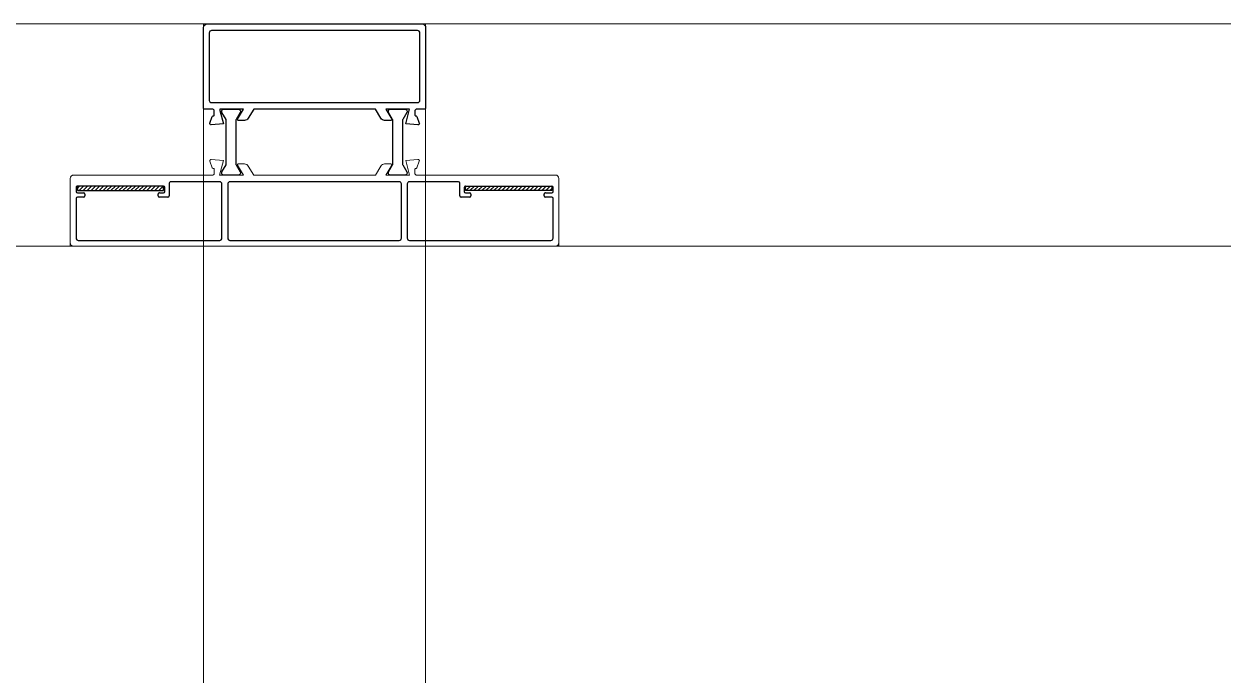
# Model space of a CAD drawing. Header units: millimetres. Extents: x 174875 to 182855, y -330615 to -324972.
# Drawn here: x 179296.4 to 179566.4, y -326599.5 to -326453 of the extents above; entities that cross this region are included whole.
import ezdxf

# ---------------------------------------------------------------- set-up
doc = ezdxf.new("R2010")
doc.units = ezdxf.units.MM
doc.header["$LTSCALE"] = 20
doc.linetypes.add('SLD-实线', pattern=[0])
doc.layers.get('0').update_dxf_attribs({"lineweight": 15})
for name, color, linetype, lineweight in [('from', 7, 'Continuous', 15), ('型材专用图层', 7, 'Continuous', 15), ('粗实线', 7, 'SLD-实线', 25)]:
    doc.layers.add(name, color=color, linetype=linetype, lineweight=lineweight)

# ---------------------------------------------------------------- blocks, each defined once
blk = doc.blocks.new('新型材直通')
at = {"layer": '粗实线'}
h = blk.add_hatch(dxfattribs=at)
h.set_pattern_fill('ANSI31', color=1, scale=0.2, style=0)
h.set_pattern_definition([(45, (-36480.32044, 13770.3693), (-0.449012806, 0.449012806), [])])
h.paths.add_polyline_path([(1.6, 37.5), (1.6, 36.5), (21, 36.5), (21, 37.5)])
h.paths.add_polyline_path([(89, 37.5), (89, 36.5), (108.4, 36.5), (108.4, 37.5)])
blk.add_lwpolyline([(0, 34.8), (0, 49.2, -0.414214), (0.8, 50), (109.2, 50, -0.414214), (110, 49.2), (110, 34.8, -0.414214), (109.2, 34), (95.3, 34), (77.9, 34, 0.414214), (77.6, 33.7), (77.6, 32.7, 0.414214), (77.8, 32.5), (77.86, 32.5, -0.315299), (78.05, 32.37), (78.58, 30.9, -0.548619), (78.27, 30.5), (75.51, 30.74), (76.38, 34), (71.03, 34), (72.37, 31.8, -0.585258), (72.2, 31.5), (70.78, 31.5, -0.261625), (69.92, 31.98), (68.69, 34), (50, 34), (41.31, 34), (40.08, 31.98, -0.261625), (39.22, 31.5), (37.8, 31.5, -0.585258), (37.63, 31.8), (38.97, 34), (33.62, 34), (34.49, 30.74), (31.73, 30.5, -0.548619), (31.42, 30.9), (31.95, 32.37, -0.315299), (32.14, 32.5), (32.2, 32.5, 0.414214), (32.4, 32.7), (32.4, 33.7, 0.414214), (32.1, 34), (14.71, 34), (0.8, 34, -0.414214)], format="xyb", close=True)
at = {"layer": '型材专用图层', "color": 8, "lineweight": 5, "ltscale": 5}
for p, q in [((0.8, 50), (0, 50)), ((0, 49.2), (0, 50)), ((109.2, 50), (110, 50)), ((110, 49.2), (110, 50))]:
    blk.add_line(p, q, dxfattribs=at)
for points in [[(30, 18.8), (30, 19.2), (30.4, 19.2)], [(80, 18.8), (80, 19.2), (79.6, 19.2)], [(30, 0.8), (30, 0), (30.8, 0)], [(80, 0.8), (80, 0), (79.2, 0)]]:
    blk.add_lwpolyline(points, dxfattribs=at)
at = {"layer": '粗实线'}
for p, q in [((33.64, 48.7), (1.8, 48.7)), ((108.2, 48.7), (76.36, 48.7)), ((1.3, 48.2), (1.3, 39.3)), ((34.14, 36), (34.14, 48.2)), ((75.86, 48.2), (75.86, 36)), ((108.7, 39.3), (108.7, 48.2)), ((1.6, 39), (3, 39)), ((3, 38), (1.6, 38)), ((3.3, 38.7), (3.3, 38.3)), ((19.8, 38.3), (19.8, 38.7)), ((20.1, 39), (22, 39)), ((21, 38), (20.1, 38)), ((22.3, 38.7), (22.3, 35.8)), ((87.7, 35.8), (87.7, 38.7)), ((88, 39), (89.9, 39)), ((89.9, 38), (89, 38)), ((90.2, 38.7), (90.2, 38.3)), ((106.7, 38.3), (106.7, 38.7)), ((107, 39), (108.4, 39)), ((108.4, 38), (107, 38)), ((1.3, 37.7), (1.3, 36.8)), ((21.3, 36.8), (21.3, 37.7)), ((22.6, 35.5), (33.64, 35.5)), ((76.36, 35.5), (87.4, 35.5)), ((88.7, 37.7), (88.7, 36.8)), ((89, 36.5), (108.4, 36.5)), ((108.7, 36.8), (108.7, 37.7))]:
    blk.add_line(p, q, dxfattribs=at)
for points in [[(50, 48.7), (35.94, 48.7, 0.414214), (35.44, 48.2), (35.44, 36, 0.414214), (35.94, 35.5), (50, 35.5), (74.06, 35.5, 0.414214), (74.56, 36), (74.56, 48.2, 0.414214), (74.06, 48.7)], [(32.4, 19.5), (32.4, 20.5, 0.414214), (32.2, 20.7), (32.14, 20.7, -0.315299), (31.95, 20.83), (31.42, 22.3, -0.548619), (31.73, 22.7), (34.49, 22.46), (33.62, 19.2), (38.97, 19.2), (37.63, 21.4, -0.585258), (37.8, 21.7), (39.22, 21.7, -0.261625), (40.08, 21.22), (41.31, 19.2), (50, 19.2), (68.69, 19.2), (69.92, 21.22, -0.261625), (70.78, 21.7), (72.2, 21.7, -0.585258), (72.37, 21.4), (71.03, 19.2), (76.3, 19.2), (76.3, 19.5), (75.51, 22.46), (78.27, 22.7, -0.548619), (78.58, 22.3), (78.05, 20.83, -0.315299), (77.86, 20.7), (77.8, 20.7, 0.414214), (77.6, 20.5), (77.6, 19.5, 0.414214), (77.9, 19.2), (79.7, 19.2, -0.414214), (80, 18.9), (80, 0.8, -0.414214), (79.2, 0), (50, 0), (30.8, 0, -0.414214), (30, 0.8), (30, 18.9, -0.414214), (30.3, 19.2), (32.1, 19.2, 0.414214)], [(50, 17.7), (31.8, 17.7, 0.414214), (31.3, 17.2), (31.3, 2, 0.414214), (31.8, 1.5), (50, 1.5), (78.2, 1.5, 0.414214), (78.7, 2), (78.7, 17.2, 0.414214), (78.2, 17.7)]]:
    blk.add_lwpolyline(points, format="xyb", close=True, dxfattribs=at)
for points in [[(1.6, 36.5), (1.6, 37.5), (21, 37.5), (21, 36.5)], [(108.4, 36.5), (108.4, 37.5), (89, 37.5), (89, 36.5)]]:
    blk.add_lwpolyline(points, close=True, dxfattribs=at)
at = {"layer": '粗实线', "color": 1}
for points in [[(35.19, 21.67), (35.19, 31.53, 0.131829), (35.15, 31.68), (34.22, 33.3, -0.125779), (34.19, 33.39), (34.19, 33.6, -0.414214), (34.59, 34), (37.99, 34, -0.414214), (38.39, 33.6), (38.39, 33.39, -0.125778), (38.37, 33.3), (37.43, 31.68, 0.131829), (37.39, 31.53), (37.39, 21.67, 0.131829), (37.43, 21.52), (38.37, 19.9, -0.125778), (38.39, 19.81), (38.39, 19.6, -0.414214), (37.99, 19.2), (34.59, 19.2, -0.414214), (34.19, 19.6), (34.19, 19.81, -0.125779), (34.22, 19.9), (35.15, 21.52, 0.131829)], [(72.7, 21.67), (72.7, 31.53, 0.131829), (72.66, 31.68), (71.72, 33.3, -0.125779), (71.7, 33.39), (71.7, 33.6, -0.414214), (72.1, 34), (75.5, 34, -0.414214), (75.9, 33.6), (75.9, 33.39, -0.125778), (75.88, 33.3), (74.94, 31.68, 0.131829), (74.9, 31.53), (74.9, 21.67, 0.131829), (74.94, 21.52), (75.88, 19.9, -0.125778), (75.9, 19.81), (75.9, 19.6, -0.414214), (75.5, 19.2), (72.1, 19.2, -0.414214), (71.7, 19.6), (71.7, 19.81, -0.125779), (71.72, 19.9), (72.66, 21.52, 0.131829)]]:
    blk.add_lwpolyline(points, format="xyb", close=True, dxfattribs=at)
at = {"layer": '粗实线'}
for centre, radius, start, end in [((1.8, 48.2), 0.5, 90, 180), ((33.64, 48.2), 0.5, 0, 90), ((76.36, 48.2), 0.5, 90, 180), ((108.2, 48.2), 0.5, 0, 90), ((1.6, 39.3), 0.3, 180, 270), ((1.6, 37.7), 0.3, 90, 180), ((3, 38.7), 0.3, 0, 90), ((3, 38.3), 0.3, 270, 0), ((20.1, 38.7), 0.3, 90, 180), ((20.1, 38.3), 0.3, 180, 270), ((21, 37.7), 0.3, 0, 90), ((22, 38.7), 0.3, 0, 90), ((88, 38.7), 0.3, 90, 180), ((89, 37.7), 0.3, 90, 180), ((89.9, 38.7), 0.3, 0, 90), ((89.9, 38.3), 0.3, 270, 0), ((107, 38.7), 0.3, 90, 180), ((107, 38.3), 0.3, 180, 270), ((108.4, 39.3), 0.3, 270, 0), ((108.4, 37.7), 0.3, 0, 90), ((1.6, 36.8), 0.3, 180, 270), ((21, 36.8), 0.3, 270, 0), ((22.6, 35.8), 0.3, 180, 270), ((33.64, 36), 0.5, 270, 0), ((76.36, 36), 0.5, 180, 270), ((87.4, 35.8), 0.3, 270, 0), ((89, 36.8), 0.3, 180, 270), ((108.4, 36.8), 0.3, 270, 0)]:
    blk.add_arc(centre, radius, start, end, dxfattribs=at)

msp = doc.modelspace()

# ---------------------------------------------------------------- linework, layer by layer
msp.add_lwpolyline([(179336.842, -326453.005), (179386.842, -326453.005), (179386.842, -327203.005), (179336.842, -327203.005)], close=True)
at = {"layer": 'from'}
for points in [[(181286.842, -327203.005), (178886.842, -327203.005), (178886.842, -326453.005), (181286.842, -326453.005)], [(181236.842, -327153.005), (178936.842, -327153.005), (178936.842, -326503.005), (181236.842, -326503.005)]]:
    msp.add_lwpolyline(points, close=True, dxfattribs=at)

# ---------------------------------------------------------------- block references
at = {"layer": 'from', "rotation": 180}
msp.add_blockref('新型材直通', (179416.842, -326453.005), dxfattribs=at)

doc.saveas('drawing.dxf')
